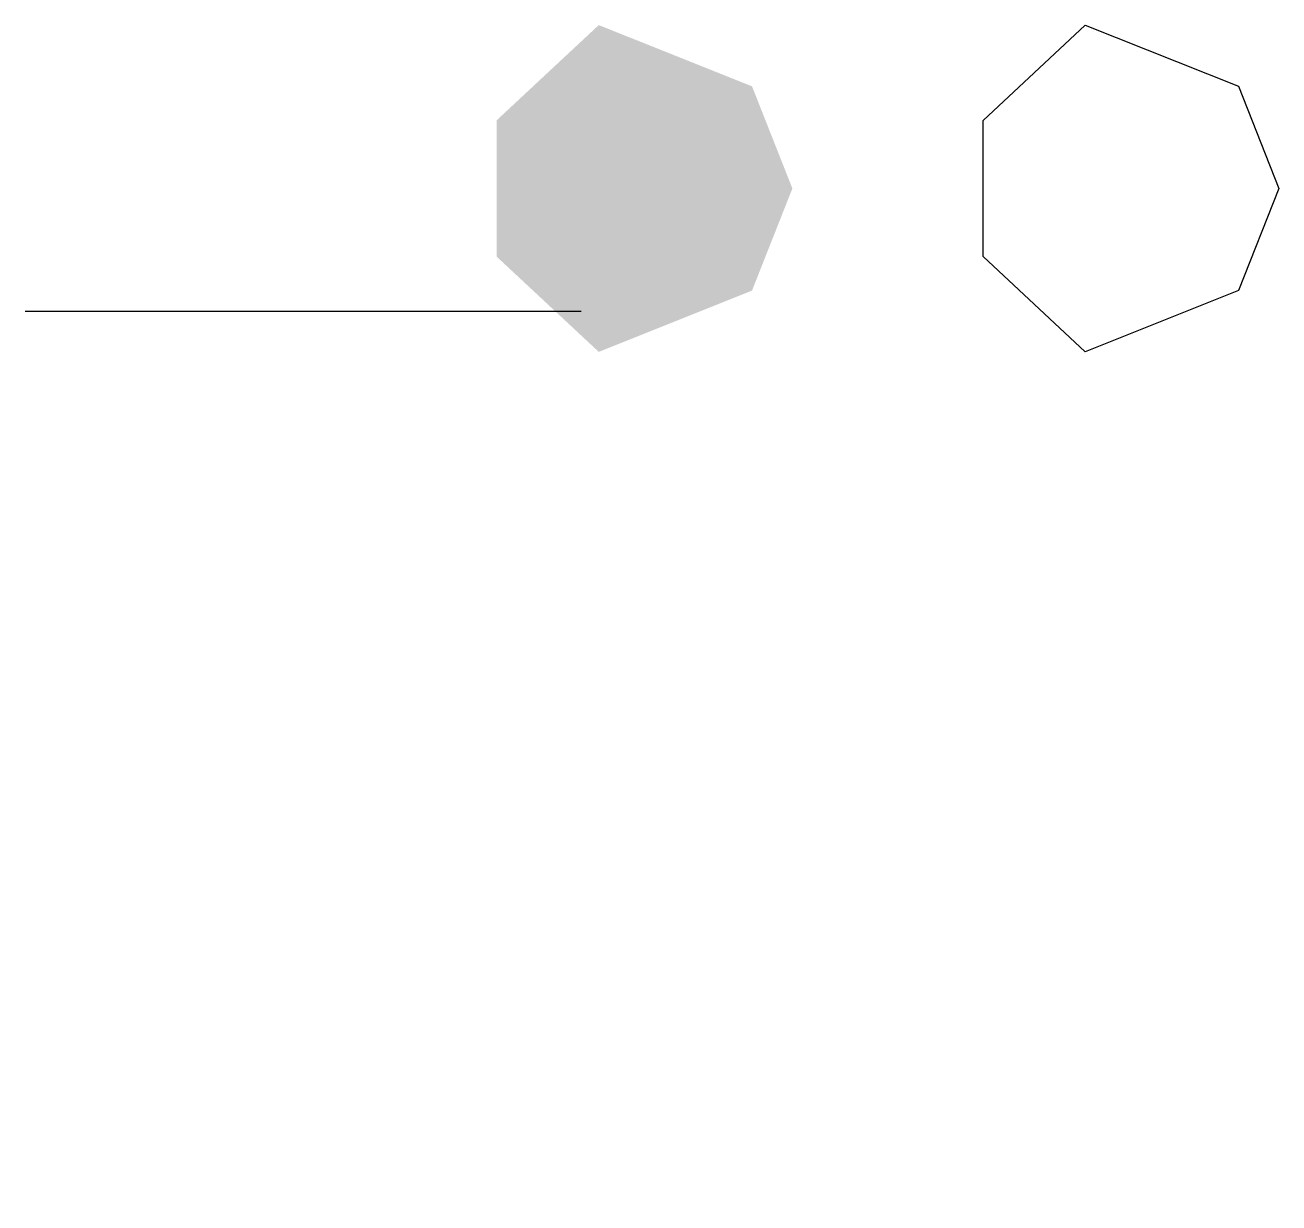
# Model space of a CAD drawing. Header units: millimetres. Extents: x 175 to 334, y 0 to 150.
import ezdxf

# ---------------------------------------------------------------- set-up
doc = ezdxf.new("R2010")
doc.units = ezdxf.units.MM

# ---------------------------------------------------------------- blocks, each defined once
blk = doc.blocks.new('A$Ca49b85fa')
at = {"linetype": 'Continuous', "extrusion": (-0.70705, 0.707163, -1.09396e-16)}
blk.add_hatch(color=8, dxfattribs=at).paths.add_polyline_path([(72.87, -137.7), (72.87, -120.39), (54.48, -108.26), (26.91, -116.06), (19.65, -129.05), (26.91, -142.04), (54.48, -149.83)])
for p, q in [((47.99, -75.79, -129.05), (42.86, -80.92, -116.06)), ((42.86, -80.92, -142.04), (47.99, -75.79, -129.05)), ((42.86, -80.92, -116.06), (23.36, -100.42, -108.26)), ((23.36, -100.42, -149.83), (42.86, -80.92, -142.04)), ((23.36, -100.42, -108.26), (10.35, -113.42, -120.39)), ((10.35, -113.42, -137.7), (23.36, -100.42, -149.83)), ((10.35, -113.42, -120.39), (10.35, -113.42, -137.7))]:
    blk.add_line(p, q, dxfattribs=at)

msp = doc.modelspace()

# ---------------------------------------------------------------- linework, layer by layer
at = {"extrusion": (0, -1, 0)}
for p, q in [((174.64, 113.42, -10.35), (245.36, 113.42, 60.35)), ((210, 113.42), (210, 113.42, 25))]:
    msp.add_line(p, q, dxfattribs=at)

# ---------------------------------------------------------------- block references
msp.add_blockref('A$Ca49b85fa', (286.14, 114.76), dxfattribs=at)

doc.saveas('drawing.dxf')
